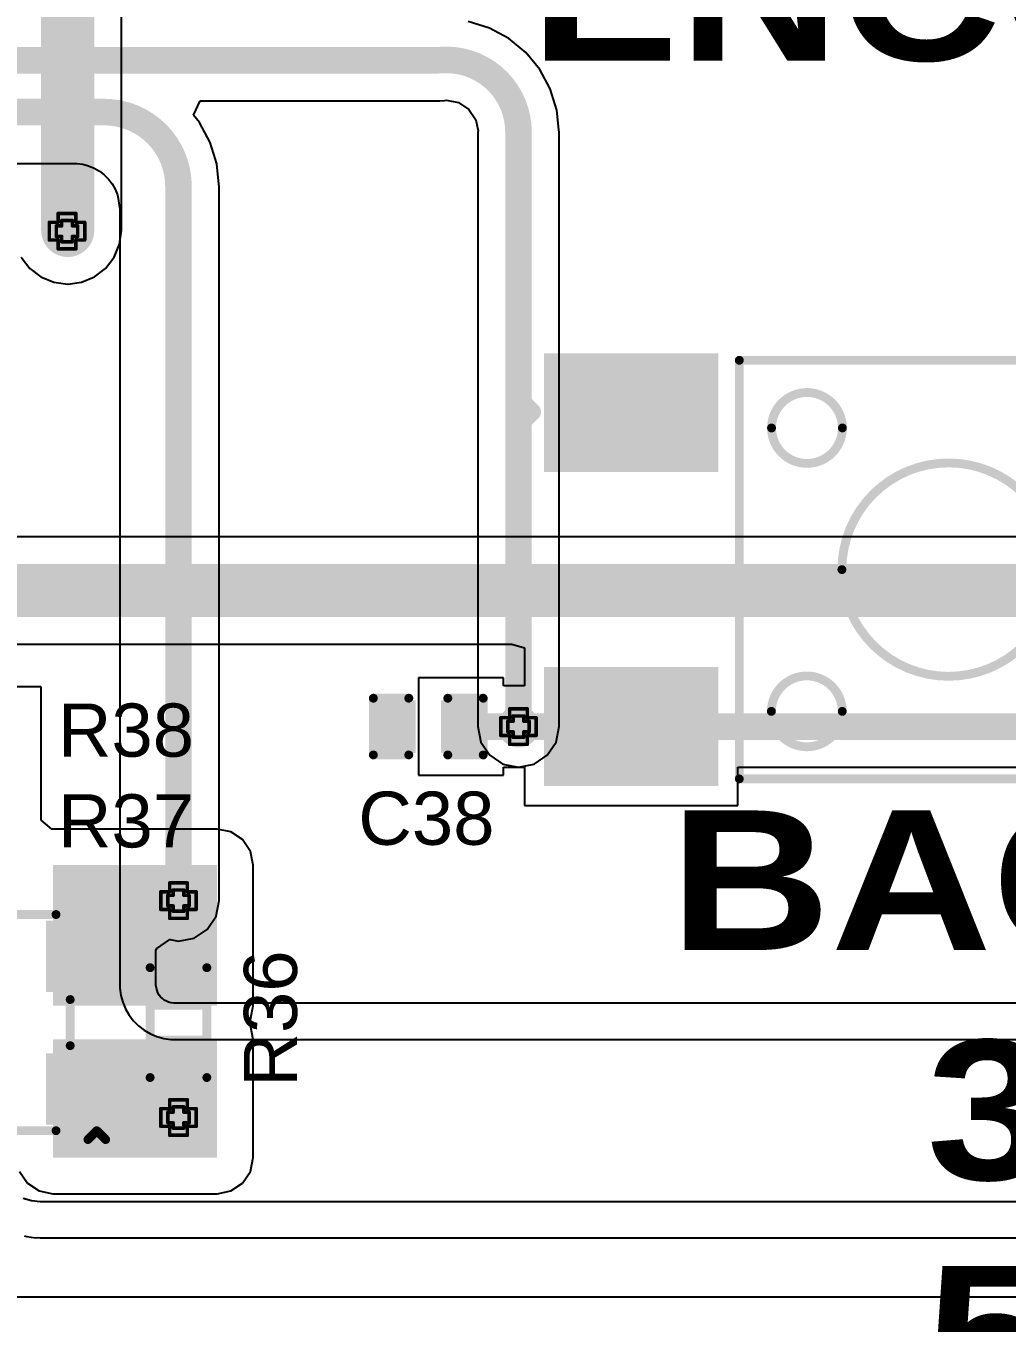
# Model space of a CAD drawing. Header units: inches. Extents: x -3 to 195, y 0 to 199.
# Drawn here: x 2.547 to 3.101, y 1.442 to 2.174 of the extents above; entities that cross this region are included whole.
import ezdxf

# ---------------------------------------------------------------- set-up
doc = ezdxf.new("R2010")
doc.units = ezdxf.units.IN
doc.header["$MEASUREMENT"] = 0
for name, color, linetype in [('Bottom Layer', 5, 'Continuous'), ('Drill Drawing', 1, 'Continuous'), ('Top Layer', 1, 'Continuous'), ('Top Overlay', 2, 'Continuous'), ('Top Paste', 8, 'Continuous'), ('Top Solder', 216, 'Continuous'), ('Via Holes', 16, 'Continuous')]:
    doc.layers.add(name, color=color, linetype=linetype)
doc.styles.add('Arial', font='', dxfattribs={"height": 0.2})
doc.styles.add('Arial Black_Bold', font='', dxfattribs={"height": 0.2})
doc.styles.get('Arial').set_extended_font_data('Arial')
doc.styles.get('Arial Black_Bold').set_extended_font_data('Arial Black', bold=True)

# ---------------------------------------------------------------- blocks, each defined once
blk = doc.blocks.new('TS_1002S_12026C_3')
at = {"layer": 'Top Layer'}
for points in [[(-0.2244053, 0.1181116), (-0.1338543, 0.1181116), (-0.1338543, 0.0590566), (-0.2244053, 0.0590566)], [(0.1338547, 0.1181016), (0.2244057, 0.1181016), (0.2244057, 0.0590466), (0.1338547, 0.0590466)], [(-0.2244053, -0.0590584), (-0.1338543, -0.0590584), (-0.1338543, -0.1181134), (-0.2244053, -0.1181134)], [(0.1338547, -0.0590584), (0.2244057, -0.0590584), (0.2244057, -0.1181134), (0.1338547, -0.1181134)]]:
    blk.add_hatch(color=1, dxfattribs=at).paths.add_polyline_path(points)
at = {"layer": 'Top Paste'}
for points in [[(-0.2244053, 0.1181116), (-0.1338543, 0.1181116), (-0.1338543, 0.0590566), (-0.2244053, 0.0590566)], [(0.1338547, 0.1181016), (0.2244057, 0.1181016), (0.2244057, 0.0590466), (0.1338547, 0.0590466)], [(-0.2244053, -0.0590584), (-0.1338543, -0.0590584), (-0.1338543, -0.1181134), (-0.2244053, -0.1181134)], [(0.1338547, -0.0590584), (0.2244057, -0.0590584), (0.2244057, -0.1181134), (0.1338547, -0.1181134)]]:
    blk.add_hatch(color=8, dxfattribs=at).paths.add_polyline_path(points)
at = {"layer": 'Top Solder'}
for points in [[(-0.2284053, 0.1221116), (-0.1298543, 0.1221116), (-0.1298543, 0.0550566), (-0.2284053, 0.0550566)], [(0.1298547, 0.1221016), (0.2284057, 0.1221016), (0.2284057, 0.0550466), (0.1298547, 0.0550466)], [(-0.2284053, -0.0550584), (-0.1298543, -0.0550584), (-0.1298543, -0.1221134), (-0.2284053, -0.1221134)], [(0.1298547, -0.0550584), (0.2284057, -0.0550584), (0.2284057, -0.1221134), (0.1298547, -0.1221134)]]:
    blk.add_hatch(color=216, dxfattribs=at).paths.add_polyline_path(points)
at = {"layer": 'Top Overlay'}
for points, const_width in [([(-0.1181098, 0.1181041), (0.1181102, 0.1181041)], 0.005), ([(-0.1181098, -0.1181159), (-0.1181098, 0.1181041)], 0.005), ([(0.1181102, -0.1181159), (0.1181102, 0.1181041)], 0.005), ([(-0.2399998, 0.0940001), (-0.2349998, 0.0890001)], 0.01), ([(-0.2399998, 0.0840001), (-0.2399998, 0.0940001)], 0.01), ([(-0.2399998, 0.0840001), (-0.2349998, 0.0890001)], 0.01), ([(-0.1181098, -0.1181159), (0.1181102, -0.1181159)], 0.005)]:
    blk.add_lwpolyline(points, dxfattribs=dict(at, const_width=const_width))
for points, const_width in [([(-0.1193598, 0.1181041, 1), (-0.1168598, 0.1181041, 1)], 0.0025), ([(-0.1193598, 0.1181041, 1), (-0.1168598, 0.1181041, 1)], 0.0025), ([(0.1168602, 0.1181041, 1), (0.1193602, 0.1181041, 1)], 0.0025), ([(0.1168602, 0.1181041, 1), (0.1193602, 0.1181041, 1)], 0.0025), ([(0.0999999, 0.079995, 1), (0.0599999, 0.079995, 1)], 0.005), ([(-0.2424998, 0.0940001, 1), (-0.2374998, 0.0940001, 1)], 0.005), ([(-0.2424998, 0.0940001, 1), (-0.2374998, 0.0940001, 1)], 0.005), ([(-0.05992, 0.079935, 1), (-0.09992, 0.079935, 1)], 0.005), ([(-0.2424998, 0.0840001, 1), (-0.2374998, 0.0840001, 1)], 0.005), ([(-0.2424998, 0.0840001, 1), (-0.2374998, 0.0840001, 1)], 0.005), ([(-0.2374998, 0.0890001, 1), (-0.2324998, 0.0890001, 1)], 0.005), ([(-0.2374998, 0.0890001, 1), (-0.2324998, 0.0890001, 1)], 0.005), ([(-0.10117, 0.079935, 1), (-0.09867, 0.079935, 1)], 0.0025), ([(-0.06117, 0.079935, 1), (-0.05867, 0.079935, 1)], 0.0025), ([(0.0587499, 0.079995, 1), (0.0612499, 0.079995, 1)], 0.0025), ([(0.0987499, 0.079995, 1), (0.1012499, 0.079995, 1)], 0.0025), ([(0.06021, -4.9e-06, 1), (-0.06021, -4.9e-06, 1)], 0.005), ([(-0.06146, -4.9e-06, 1), (-0.05896, -4.9e-06, 1)], 0.0025), ([(0.05896, -4.9e-06, 1), (0.06146, -4.9e-06, 1)], 0.0025), ([(-0.06, -0.080005, 1), (-0.1, -0.080005, 1)], 0.005), ([(0.1, -0.080005, 1), (0.06, -0.080005, 1)], 0.005), ([(-0.10125, -0.080005, 1), (-0.09875, -0.080005, 1)], 0.0025), ([(-0.06125, -0.080005, 1), (-0.05875, -0.080005, 1)], 0.0025), ([(0.05875, -0.080005, 1), (0.06125, -0.080005, 1)], 0.0025), ([(0.09875, -0.080005, 1), (0.10125, -0.080005, 1)], 0.0025), ([(-0.1193598, -0.1181159, 1), (-0.1168598, -0.1181159, 1)], 0.0025), ([(-0.1193598, -0.1181159, 1), (-0.1168598, -0.1181159, 1)], 0.0025), ([(0.1168602, -0.1181159, 1), (0.1193602, -0.1181159, 1)], 0.0025), ([(0.1168602, -0.1181159, 1), (0.1193602, -0.1181159, 1)], 0.0025)]:
    blk.add_lwpolyline(points, format="xyb", close=True, dxfattribs=dict(at, const_width=const_width))
blk = doc.blocks.new('R___0402_62')
at = {"layer": 'Top Layer'}
for points in [[(-0.0274993, -0.0125005), (-0.0274993, 0.0124995), (-0.0094993, 0.0124995), (-0.0094993, -0.0125005)], [(0.0095008, -0.0125005), (0.0095008, 0.0124995), (0.0275008, 0.0124995), (0.0275008, -0.0125005)]]:
    blk.add_hatch(color=1, dxfattribs=at).paths.add_polyline_path(points)
at = {"layer": 'Top Paste'}
for points in [[(-0.0274993, -0.0125005), (-0.0274993, 0.0124995), (-0.0094993, 0.0124995), (-0.0094993, -0.0125005)], [(0.0095008, -0.0125005), (0.0095008, 0.0124995), (0.0275008, 0.0124995), (0.0275008, -0.0125005)]]:
    blk.add_hatch(color=8, dxfattribs=at).paths.add_polyline_path(points)
at = {"layer": 'Top Solder'}
for points in [[(-0.0296647, -0.0146659), (-0.0296647, 0.0146649), (-0.0073339, 0.0146649), (-0.0073339, -0.0146659)], [(0.0073354, -0.0146659), (0.0073354, 0.0146649), (0.0296662, 0.0146649), (0.0296662, -0.0146659)]]:
    blk.add_hatch(color=216, dxfattribs=at).paths.add_polyline_path(points)
at = {"layer": 'Top Overlay'}
for points, const_width in [([(-0.0309993, 0.0159995), (0.0310008, 0.0159996)], 0.005), ([(-0.0309993, -0.0160005), (-0.0309993, 0.0159995)], 0.005), ([(0.0310007, -0.0160006), (0.0310008, 0.0159996)], 0.005), ([(0.0310007, -0.0160006), (-0.0309993, -0.0160005)], 0.005), ([(0.0320008, -0.0170005), (-0.0319992, -0.0170005)], 0.000127)]:
    blk.add_lwpolyline(points, dxfattribs=dict(at, const_width=const_width))
for points, const_width in [([(-0.0322493, 0.0159995, 1), (-0.0297493, 0.0159995, 1)], 0.0025), ([(-0.0322493, 0.0159995, 1), (-0.0297493, 0.0159995, 1)], 0.0025), ([(0.0297508, 0.0159996, 1), (0.0322508, 0.0159996, 1)], 0.0025), ([(0.0297508, 0.0159996, 1), (0.0322508, 0.0159996, 1)], 0.0025), ([(-0.0322493, -0.0160005, 1), (-0.0297493, -0.0160005, 1)], 0.0025), ([(-0.0322493, -0.0160005, 1), (-0.0297493, -0.0160005, 1)], 0.0025), ([(0.0297507, -0.0160006, 1), (0.0322507, -0.0160006, 1)], 0.0025), ([(0.0297507, -0.0160006, 1), (0.0322507, -0.0160006, 1)], 0.0025), ([(-0.0320309, -0.0170005, 1), (-0.0319675, -0.0170005, 1)], 6.35e-05), ([(0.0319691, -0.0170005, 1), (0.0320325, -0.0170005, 1)], 6.35e-05)]:
    blk.add_lwpolyline(points, format="xyb", close=True, dxfattribs=dict(at, const_width=const_width))
blk = doc.blocks.new('S___23_80')
at = {"layer": 'Top Layer'}
for points in [[(-0.01614265, 0.05747945), (0.01614085, 0.05747945), (0.01614085, 0.02125895), (-0.01614265, 0.02125895)], [(-0.05354275, -0.02126055), (-0.02125925, -0.02126055), (-0.02125925, -0.05748105), (-0.05354275, -0.05748105)], [(0.02125925, -0.02126055), (0.05354275, -0.02126055), (0.05354275, -0.05748105), (0.02125925, -0.05748105)]]:
    blk.add_hatch(color=1, dxfattribs=at).paths.add_polyline_path(points)
at = {"layer": 'Top Paste'}
for points in [[(-0.01614265, 0.05747945), (0.01614085, 0.05747945), (0.01614085, 0.02125895), (-0.01614265, 0.02125895)], [(-0.05354275, -0.02126055), (-0.02125925, -0.02126055), (-0.02125925, -0.05748105), (-0.05354275, -0.05748105)], [(0.02125925, -0.02126055), (0.05354275, -0.02126055), (0.05354275, -0.05748105), (0.02125925, -0.05748105)]]:
    blk.add_hatch(color=8, dxfattribs=at).paths.add_polyline_path(points)
at = {"layer": 'Top Solder'}
for points in [[(-0.02014265, 0.06147945), (0.02014085, 0.06147945), (0.02014085, 0.01725895), (-0.02014265, 0.01725895)], [(-0.05754275, -0.01726055), (-0.01725925, -0.01726055), (-0.01725925, -0.06148105), (-0.05754275, -0.06148105)], [(0.01725925, -0.01726055), (0.05754275, -0.01726055), (0.05754275, -0.06148105), (0.01725925, -0.06148105)]]:
    blk.add_hatch(color=216, dxfattribs=at).paths.add_polyline_path(points)
at = {"layer": 'Top Overlay', "const_width": 0.005}
for points in [[(-0.0610009, 0.0319992), (-0.0220009, 0.0319992)], [(-0.0610009, 0.0319992), (-0.0610009, -0.0230008)], [(0.0609991, 0.0319993), (0.0219991, 0.0319992)], [(0.0609991, 0.0319993), (0.0609991, -0.0230008)], [(-0.0130009, -0.0310008), (0.0129991, -0.0310008)], [(-0.0660009, -0.0410008), (-0.0660009, -0.0510008)], [(-0.0660009, -0.0410008), (-0.0610009, -0.0460008)], [(-0.0610009, -0.0460008), (-0.0660009, -0.0510008)]]:
    blk.add_lwpolyline(points, dxfattribs=at)
at = {"layer": 'Top Overlay', "const_width": 0.0025}
for points in [[(-0.0622509, 0.0319992, 1), (-0.0597509, 0.0319992, 1)], [(-0.0622509, 0.0319992, 1), (-0.0597509, 0.0319992, 1)], [(-0.0232509, 0.0319992, 1), (-0.0207509, 0.0319992, 1)], [(0.0207491, 0.0319992, 1), (0.0232491, 0.0319992, 1)], [(0.0597491, 0.0319993, 1), (0.0622491, 0.0319993, 1)], [(0.0597491, 0.0319993, 1), (0.0622491, 0.0319993, 1)], [(-0.0622509, -0.0230008, 1), (-0.0597509, -0.0230008, 1)], [(0.0597491, -0.0230008, 1), (0.0622491, -0.0230008, 1)], [(-0.0142509, -0.0310008, 1), (-0.0117509, -0.0310008, 1)], [(0.0117491, -0.0310008, 1), (0.0142491, -0.0310008, 1)], [(-0.0672509, -0.0410008, 1), (-0.0647509, -0.0410008, 1)], [(-0.0672509, -0.0410008, 1), (-0.0647509, -0.0410008, 1)], [(-0.0622509, -0.0460008, 1), (-0.0597509, -0.0460008, 1)], [(-0.0622509, -0.0460008, 1), (-0.0597509, -0.0460008, 1)], [(-0.0672509, -0.0510008, 1), (-0.0647509, -0.0510008, 1)], [(-0.0672509, -0.0510008, 1), (-0.0647509, -0.0510008, 1)]]:
    blk.add_lwpolyline(points, format="xyb", close=True, dxfattribs=at)
blk = doc.blocks.new('C___0402_136')
at = {"layer": 'Top Layer'}
for points in [[(-0.0275007, -0.0124991), (-0.0275007, 0.0125009), (-0.0095007, 0.0125009), (-0.0095007, -0.0124991)], [(0.0094993, -0.0124991), (0.0094993, 0.0125009), (0.0274993, 0.0125009), (0.0274993, -0.0124991)]]:
    blk.add_hatch(color=1, dxfattribs=at).paths.add_polyline_path(points)
at = {"layer": 'Top Paste'}
for points in [[(-0.0275007, -0.0124991), (-0.0275007, 0.0125009), (-0.0095007, 0.0125009), (-0.0095007, -0.0124991)], [(0.0094993, -0.0124991), (0.0094993, 0.0125009), (0.0274993, 0.0125009), (0.0274993, -0.0124991)]]:
    blk.add_hatch(color=8, dxfattribs=at).paths.add_polyline_path(points)
at = {"layer": 'Top Solder'}
for points in [[(-0.0298629, -0.0148613), (-0.0298629, 0.0148631), (-0.0071385, 0.0148631), (-0.0071385, -0.0148613)], [(0.0071371, -0.0148613), (0.0071371, 0.0148631), (0.0298615, 0.0148631), (0.0298615, -0.0148613)]]:
    blk.add_hatch(color=216, dxfattribs=at).paths.add_polyline_path(points)
at = {"layer": 'Top Overlay', "const_width": 0.005}
for points in [[(-0.0310008, 0.0160009), (-0.0110007, 0.0160009)], [(-0.0310008, 0.0160009), (-0.0310007, -0.0159991)], [(0.0109993, 0.0160009), (0.0309993, 0.0160009)], [(0.0309993, -0.0159991), (0.0309993, 0.0160009)], [(-0.0310007, -0.0159991), (-0.0110007, -0.0159991)], [(0.0109993, -0.0160011), (0.0309993, -0.0159991)]]:
    blk.add_lwpolyline(points, dxfattribs=at)
at = {"layer": 'Top Overlay', "const_width": 0.0025}
for points in [[(-0.0322508, 0.0160009, 1), (-0.0297508, 0.0160009, 1)], [(-0.0322508, 0.0160009, 1), (-0.0297508, 0.0160009, 1)], [(-0.0122507, 0.0160009, 1), (-0.0097507, 0.0160009, 1)], [(0.0097493, 0.0160009, 1), (0.0122493, 0.0160009, 1)], [(0.0297493, 0.0160009, 1), (0.0322493, 0.0160009, 1)], [(0.0297493, 0.0160009, 1), (0.0322493, 0.0160009, 1)], [(-0.0322507, -0.0159991, 1), (-0.0297507, -0.0159991, 1)], [(-0.0322507, -0.0159991, 1), (-0.0297507, -0.0159991, 1)], [(-0.0122507, -0.0159991, 1), (-0.0097507, -0.0159991, 1)], [(0.0097493, -0.0160011, 1), (0.0122493, -0.0160011, 1)], [(0.0297493, -0.0159991, 1), (0.0322493, -0.0159991, 1)], [(0.0297493, -0.0159991, 1), (0.0322493, -0.0159991, 1)]]:
    blk.add_lwpolyline(points, format="xyb", close=True, dxfattribs=at)

msp = doc.modelspace()

# ---------------------------------------------------------------- hatches: boundary and pattern name
at = {"layer": 'Bottom Layer'}
h = msp.add_hatch(color=5, dxfattribs=at)
edge = h.paths.add_edge_path()
edge.add_arc((2.5702019, 2.0578015), 0.011811, 0, 360)
h = msp.add_hatch(color=5, dxfattribs=at)
edge = h.paths.add_edge_path()
edge.add_arc((2.825, 1.7782114), 0.011811, 0, 360)
h = msp.add_hatch(color=5, dxfattribs=at)
edge = h.paths.add_edge_path()
edge.add_arc((2.6331102, 1.68), 0.011811, 0, 360)
h = msp.add_hatch(color=5, dxfattribs=at)
edge = h.paths.add_edge_path()
edge.add_arc((2.6331102, 1.5576029), 0.011811, 0, 360)
at = {"layer": 'Top Layer'}
h = msp.add_hatch(color=1, dxfattribs=at)
edge = h.paths.add_edge_path()
edge.add_arc((2.5702019, 2.0578015), 0.011811, 0, 360)
h = msp.add_hatch(color=1, dxfattribs=at)
edge = h.paths.add_edge_path()
edge.add_arc((2.825, 1.7782114), 0.011811, 0, 360)
for points in [[(2.5622603, 1.6206441), (2.6548947, 1.6206441), (2.6548947, 1.6999999), (2.5622603, 1.6999999)], [(2.5622603, 1.535), (2.6548947, 1.535), (2.6548947, 1.601644), (2.5622603, 1.601644)]]:
    msp.add_hatch(color=1, dxfattribs=at).paths.add_polyline_path(points)
h = msp.add_hatch(color=1, dxfattribs=at)
edge = h.paths.add_edge_path()
edge.add_arc((2.6331102, 1.68), 0.011811, 0, 360)
h = msp.add_hatch(color=1, dxfattribs=at)
edge = h.paths.add_edge_path()
edge.add_arc((2.6331102, 1.5576029), 0.011811, 0, 360)
at = {"layer": 'Via Holes'}
h = msp.add_hatch(color=7, dxfattribs=at)
edge = h.paths.add_edge_path()
edge.add_arc((2.5702019, 2.0578015), 0.0059055, 0, 360)
h = msp.add_hatch(color=7, dxfattribs=at)
edge = h.paths.add_edge_path()
edge.add_arc((2.825, 1.7782114), 0.0059055, 0, 360)
h = msp.add_hatch(color=7, dxfattribs=at)
edge = h.paths.add_edge_path()
edge.add_arc((2.6331102, 1.68), 0.0059055, 0, 360)
h = msp.add_hatch(color=7, dxfattribs=at)
edge = h.paths.add_edge_path()
edge.add_arc((2.6331102, 1.5576029), 0.0059055, 0, 360)

# ---------------------------------------------------------------- linework, layer by layer
at = {"layer": 'Bottom Layer'}
for p, q in [((2.8085679, 2.1724315), (2.796644, 2.1760486)), ((2.819557, 2.1665577), (2.8085679, 2.1724315)), ((2.8291891, 2.1586529), (2.819557, 2.1665577)), ((2.8370939, 2.1490208), (2.8291891, 2.1586529)), ((2.8429677, 2.1380317), (2.8370939, 2.1490208)), ((2.8465848, 2.1261078), (2.8429677, 2.1380317)), ((2.6415165, 2.1232964), (2.6453002, 2.1312965)), ((2.6453002, 2.1312965), (2.7792241, 2.1312965)), ((2.7792241, 2.1312965), (2.7799014, 2.1314312)), ((2.7799014, 2.1314312), (2.7805858, 2.1313369)), ((2.7805858, 2.1313369), (2.7831858, 2.1314915)), ((2.7831858, 2.1314915), (2.7843383, 2.1317929)), ((2.7843383, 2.1317929), (2.7911718, 2.1304336)), ((2.7911718, 2.1304336), (2.7970453, 2.1265091)), ((2.645011, 2.1190384), (2.6415165, 2.1232964)), ((2.7970453, 2.1265091), (2.8009698, 2.1206356)), ((2.847674, 2.1150489), (2.8465848, 2.1261078)), ((2.6509938, 2.1078453), (2.645011, 2.1190384)), ((2.8009698, 2.1206356), (2.8022035, 2.1144331)), ((2.8022035, 2.1144331), (2.8020592, 2.1137075)), ((2.8020592, 2.1137075), (2.8020592, 1.7782114)), ((2.8479408, 2.1137075), (2.847674, 2.1150489)), ((2.8479408, 1.7782114), (2.8479408, 2.1137075)), ((2.654678, 2.0957001), (2.6509938, 2.1078453)), ((0.4234688, 2.0959999), (2.5739999, 2.0959995)), ((2.5739999, 2.0959995), (2.5757041, 2.0959996)), ((2.5757041, 2.0959996), (2.5790832, 2.0955548)), ((2.5790832, 2.0955548), (2.5823753, 2.0946728)), ((2.5823753, 2.0946728), (2.5855241, 2.0933685)), ((2.6557955, 2.084354), (2.654678, 2.0957001)), ((2.5855241, 2.0933685), (2.5884758, 2.0916644)), ((2.5884758, 2.0916644), (2.5911797, 2.0895896)), ((2.5911797, 2.0895896), (2.5935897, 2.0871796)), ((2.5935897, 2.0871796), (2.5956645, 2.0844756)), ((2.5956645, 2.0844756), (2.5973685, 2.0815239)), ((2.5973685, 2.0815239), (2.5986727, 2.078375)), ((2.656051, 2.0830695), (2.6557955, 2.084354)), ((2.656051, 1.68), (2.656051, 2.0830695)), ((2.5986727, 2.078375), (2.5989513, 2.0773349)), ((2.5989513, 2.0773349), (2.5999991, 2.0700013)), ((2.5999991, 2.0700013), (2.5999992, 2.0699996)), ((2.5999992, 2.0699996), (2.5999991, 2.0699996)), ((2.5999991, 2.0699996), (2.5999994, 2.0699994)), ((2.5999994, 2.0699994), (2.5999999, 1.6577871)), ((2.8020592, 1.7782114), (2.8038055, 1.7694323)), ((2.8461945, 1.7694323), (2.8479408, 1.7782114)), ((2.8038055, 1.7694323), (2.8087784, 1.7619898)), ((2.8412216, 1.7619898), (2.8461945, 1.7694323)), ((2.8087784, 1.7619898), (2.8162209, 1.7570169)), ((2.8162209, 1.7570169), (2.825, 1.7552706)), ((2.825, 1.7552706), (2.8337791, 1.7570169)), ((2.8337791, 1.7570169), (2.8412216, 1.7619898)), ((2.6543047, 1.6712209), (2.656051, 1.68)), ((2.6493318, 1.6637784), (2.6543047, 1.6712209)), ((2.6418893, 1.6588055), (2.6493318, 1.6637784)), ((2.5999999, 1.6577871), (2.5999999, 1.6325436)), ((2.6208762, 1.6528837), (2.6282645, 1.6579944)), ((2.6282645, 1.6579944), (2.6283917, 1.6579978)), ((2.6283917, 1.6579978), (2.6331102, 1.6570592)), ((2.6331102, 1.6570592), (2.6418893, 1.6588055)), ((2.6203917, 1.6520532), (2.6208762, 1.6528837)), ((2.6203917, 1.6328769), (2.6203917, 1.6520532)), ((2.5999999, 1.6325436), (2.600066, 1.6305226)), ((2.6204141, 1.6321906), (2.6203917, 1.6328769)), ((2.600066, 1.6305226), (2.6005936, 1.6265153)), ((2.6005936, 1.6265153), (2.6016397, 1.6226112)), ((2.6206364, 1.6305026), (2.6204141, 1.6321906)), ((2.6209909, 1.6291797), (2.6206364, 1.6305026)), ((2.6215144, 1.6279157), (2.6209909, 1.6291797)), ((2.6221989, 1.6267301), (2.6215144, 1.6279157)), ((2.6230322, 1.6256441), (2.6221989, 1.6267301)), ((2.624, 1.6246763), (2.6230322, 1.6256441)), ((2.6016397, 1.6226112), (2.6031864, 1.618877)), ((2.6031864, 1.618877), (2.6052074, 1.6153767)), ((2.6250861, 1.6238429), (2.624, 1.6246763)), ((2.626271, 1.6231588), (2.6250861, 1.6238429)), ((2.6275357, 1.6226349), (2.626271, 1.6231588)), ((2.6288585, 1.6222805), (2.6275357, 1.6226349)), ((2.6305465, 1.6220582), (2.6288585, 1.6222805)), ((2.6312328, 1.6220358), (2.6305465, 1.6220582)), ((3.2740369, 1.6220356), (2.6312328, 1.6220358)), ((2.6052074, 1.6153767), (2.6076679, 1.61217)), ((2.6076679, 1.61217), (2.6105259, 1.609312)), ((2.6105259, 1.609312), (2.6137326, 1.6068515)), ((2.6137326, 1.6068515), (2.6172329, 1.6048305)), ((2.6172329, 1.6048305), (2.6209671, 1.6032838)), ((2.6209671, 1.6032838), (2.6248712, 1.6022377)), ((2.6248712, 1.6022377), (2.6288785, 1.6017101)), ((2.6288785, 1.6017101), (2.6308995, 1.601644)), ((2.6308995, 1.601644), (3.2740384, 1.6016438)), ((2.5501845, 1.5106343), (2.5454897, 1.5118922)), ((2.5550033, 1.5099999), (2.5501845, 1.5106343)), ((2.5574335, 1.51), (2.5550033, 1.5099999)), ((3.2739137, 1.51), (2.5574335, 1.51)), ((2.5462491, 1.4908493), (2.5475228, 1.490417)), ((2.5475228, 1.490417), (2.5523417, 1.4897826)), ((2.5523417, 1.4897826), (2.5536842, 1.4898706)), ((2.5536842, 1.4898706), (2.5550041, 1.4896081)), ((2.5550041, 1.4896081), (2.5574343, 1.4896082)), ((2.5574343, 1.4896082), (3.2739116, 1.4896082)), ((3.2636825, 1.4562596), (2.0465223, 1.4562595))]:
    msp.add_line(p, q, dxfattribs=at)
at = {"layer": 'Bottom Layer', "const_width": 0.015}
for points in [[(0.7494158, 2.1542372), (2.7792241, 2.1542373)], [(2.7792241, 2.1542373), (2.7818241, 2.1543919)], [(0.6475763, 2.125), (2.5911797, 2.125)], [(2.825, 1.7782114), (2.825, 2.1137075)], [(2.6331102, 1.68), (2.6331102, 2.0830695)]]:
    msp.add_lwpolyline(points, dxfattribs=at)
at = {"layer": 'Bottom Layer', "const_width": 0.0075}
for points in [[(2.7754741, 2.1542373, 1), (2.7829741, 2.1542373, 1)], [(2.7754741, 2.1542373, 1), (2.7829741, 2.1542373, 1)], [(2.7780741, 2.1543919, 1), (2.7855741, 2.1543919, 1)], [(2.7780741, 2.1543919, 1), (2.7855741, 2.1543919, 1)], [(2.5874297, 2.125, 1), (2.5949297, 2.125, 1)], [(2.5874297, 2.125, 1), (2.5949297, 2.125, 1)], [(2.82125, 2.1137075, 1), (2.82875, 2.1137075, 1)], [(2.82125, 2.1137074, 1), (2.82875, 2.1137074, 1)], [(2.6293602, 2.0830695, 1), (2.6368602, 2.0830695, 1)], [(2.6293602, 2.0830695, 1), (2.6368602, 2.0830695, 1)], [(2.82125, 1.7782114, 1), (2.82875, 1.7782114, 1)], [(2.6293602, 1.68, 1), (2.6368602, 1.68, 1)]]:
    msp.add_lwpolyline(points, format="xyb", close=True, dxfattribs=at)
at = {"layer": 'Bottom Layer', "const_width": 0.015}
for points in [[(2.7818241, 2.1543919, -0.431720351563237), (2.825, 2.1137074)], [(2.5911797, 2.125, -0.4142135623730951), (2.6331102, 2.0830695)]]:
    msp.add_lwpolyline(points, format="xyb", dxfattribs=at)
at = {"layer": 'Drill Drawing', "const_width": 0.002}
for points in [[(2.5652019, 2.0628015), (2.5652019, 2.0678015)], [(2.5652019, 2.0678015), (2.5752019, 2.0678015)], [(2.5672019, 2.0608015), (2.5672019, 2.0638015)], [(2.5672019, 2.0638015), (2.5732019, 2.0638015)], [(2.5732019, 2.0608015), (2.5732019, 2.0638015)], [(2.5752019, 2.0628015), (2.5752019, 2.0678015)], [(2.5602019, 2.0528015), (2.5602019, 2.0628015)], [(2.5602019, 2.0628015), (2.5652019, 2.0628015)], [(2.5642019, 2.0548015), (2.5642019, 2.0608015)], [(2.5642019, 2.0608015), (2.5672019, 2.0608015)], [(2.5732019, 2.0608015), (2.5762019, 2.0608015)], [(2.5752019, 2.0628015), (2.5802019, 2.0628015)], [(2.5762019, 2.0548015), (2.5762019, 2.0608015)], [(2.5802019, 2.0528015), (2.5802019, 2.0628015)], [(2.5602019, 2.0528015), (2.5652019, 2.0528015)], [(2.5642019, 2.0548015), (2.5672019, 2.0548015)], [(2.5652019, 2.0478015), (2.5652019, 2.0528015)], [(2.5672019, 2.0518015), (2.5672019, 2.0548015)], [(2.5672019, 2.0518015), (2.5732019, 2.0518015)], [(2.5732019, 2.0548015), (2.5762019, 2.0548015)], [(2.5732019, 2.0518015), (2.5732019, 2.0548015)], [(2.5752019, 2.0528015), (2.5802019, 2.0528015)], [(2.5752019, 2.0478015), (2.5752019, 2.0528015)], [(2.5652019, 2.0478015), (2.5752019, 2.0478015)], [(2.82, 1.7832114), (2.82, 1.7882114)], [(2.82, 1.7882114), (2.83, 1.7882114)], [(2.83, 1.7832114), (2.83, 1.7882114)], [(2.815, 1.7732114), (2.815, 1.7832114)], [(2.815, 1.7832114), (2.82, 1.7832114)], [(2.819, 1.7752114), (2.819, 1.7812114)], [(2.819, 1.7812114), (2.822, 1.7812114)], [(2.822, 1.7812114), (2.822, 1.7842114)], [(2.822, 1.7842114), (2.828, 1.7842114)], [(2.828, 1.7812114), (2.828, 1.7842114)], [(2.828, 1.7812114), (2.831, 1.7812114)], [(2.83, 1.7832114), (2.835, 1.7832114)], [(2.831, 1.7752114), (2.831, 1.7812114)], [(2.835, 1.7732114), (2.835, 1.7832114)], [(2.815, 1.7732114), (2.82, 1.7732114)], [(2.819, 1.7752114), (2.822, 1.7752114)], [(2.82, 1.7682114), (2.82, 1.7732114)], [(2.822, 1.7722114), (2.822, 1.7752114)], [(2.822, 1.7722114), (2.828, 1.7722114)], [(2.828, 1.7752114), (2.831, 1.7752114)], [(2.828, 1.7722114), (2.828, 1.7752114)], [(2.83, 1.7732114), (2.835, 1.7732114)], [(2.83, 1.7682114), (2.83, 1.7732114)], [(2.82, 1.7682114), (2.83, 1.7682114)], [(2.6281102, 1.685), (2.6281102, 1.69)], [(2.6281102, 1.69), (2.6381102, 1.69)], [(2.6381102, 1.685), (2.6381102, 1.69)], [(2.6231102, 1.675), (2.6231102, 1.685)], [(2.6231102, 1.685), (2.6281102, 1.685)], [(2.6271102, 1.677), (2.6271102, 1.683)], [(2.6271102, 1.683), (2.6301102, 1.683)], [(2.6301102, 1.683), (2.6301102, 1.686)], [(2.6301102, 1.686), (2.6361102, 1.686)], [(2.6361102, 1.683), (2.6361102, 1.686)], [(2.6361102, 1.683), (2.6391102, 1.683)], [(2.6381102, 1.685), (2.6431102, 1.685)], [(2.6391102, 1.677), (2.6391102, 1.683)], [(2.6431102, 1.675), (2.6431102, 1.685)], [(2.6271102, 1.677), (2.6301102, 1.677)], [(2.6301102, 1.674), (2.6301102, 1.677)], [(2.6361102, 1.677), (2.6391102, 1.677)], [(2.6361102, 1.674), (2.6361102, 1.677)], [(2.6231102, 1.675), (2.6281102, 1.675)], [(2.6281102, 1.67), (2.6281102, 1.675)], [(2.6281102, 1.67), (2.6381102, 1.67)], [(2.6301102, 1.674), (2.6361102, 1.674)], [(2.6381102, 1.675), (2.6431102, 1.675)], [(2.6381102, 1.67), (2.6381102, 1.675)], [(2.6281102, 1.5626029), (2.6281102, 1.5676029)], [(2.6281102, 1.5676029), (2.6381102, 1.5676029)], [(2.6381102, 1.5626029), (2.6381102, 1.5676029)], [(2.6231102, 1.5526029), (2.6231102, 1.5626029)], [(2.6231102, 1.5626029), (2.6281102, 1.5626029)], [(2.6271102, 1.5546029), (2.6271102, 1.5606029)], [(2.6271102, 1.5606029), (2.6301102, 1.5606029)], [(2.6301102, 1.5606029), (2.6301102, 1.5636029)], [(2.6301102, 1.5636029), (2.6361102, 1.5636029)], [(2.6361102, 1.5606029), (2.6361102, 1.5636029)], [(2.6361102, 1.5606029), (2.6391102, 1.5606029)], [(2.6381102, 1.5626029), (2.6431102, 1.5626029)], [(2.6391102, 1.5546029), (2.6391102, 1.5606029)], [(2.6431102, 1.5526029), (2.6431102, 1.5626029)], [(2.6231102, 1.5526029), (2.6281102, 1.5526029)], [(2.6271102, 1.5546029), (2.6301102, 1.5546029)], [(2.6281102, 1.5476029), (2.6281102, 1.5526029)], [(2.6301102, 1.5516029), (2.6301102, 1.5546029)], [(2.6301102, 1.5516029), (2.6361102, 1.5516029)], [(2.6361102, 1.5546029), (2.6391102, 1.5546029)], [(2.6361102, 1.5516029), (2.6361102, 1.5546029)], [(2.6381102, 1.5526029), (2.6431102, 1.5526029)], [(2.6381102, 1.5476029), (2.6381102, 1.5526029)], [(2.6281102, 1.5476029), (2.6381102, 1.5476029)]]:
    msp.add_lwpolyline(points, dxfattribs=at)
at = {"layer": 'Drill Drawing', "const_width": 0.001}
for points in [[(2.5647019, 2.0678015, 1), (2.5657019, 2.0678015, 1)], [(2.5647019, 2.0678015, 1), (2.5657019, 2.0678015, 1)], [(2.5667019, 2.0638015, 1), (2.5677019, 2.0638015, 1)], [(2.5667019, 2.0638015, 1), (2.5677019, 2.0638015, 1)], [(2.5727019, 2.0638015, 1), (2.5737019, 2.0638015, 1)], [(2.5727019, 2.0638015, 1), (2.5737019, 2.0638015, 1)], [(2.5747019, 2.0678015, 1), (2.5757019, 2.0678015, 1)], [(2.5747019, 2.0678015, 1), (2.5757019, 2.0678015, 1)], [(2.5597019, 2.0628015, 1), (2.5607019, 2.0628015, 1)], [(2.5597019, 2.0628015, 1), (2.5607019, 2.0628015, 1)], [(2.5637019, 2.0608015, 1), (2.5647019, 2.0608015, 1)], [(2.5637019, 2.0608015, 1), (2.5647019, 2.0608015, 1)], [(2.5647019, 2.0628015, 1), (2.5657019, 2.0628015, 1)], [(2.5647019, 2.0628015, 1), (2.5657019, 2.0628015, 1)], [(2.5667019, 2.0608015, 1), (2.5677019, 2.0608015, 1)], [(2.5667019, 2.0608015, 1), (2.5677019, 2.0608015, 1)], [(2.5727019, 2.0608015, 1), (2.5737019, 2.0608015, 1)], [(2.5727019, 2.0608015, 1), (2.5737019, 2.0608015, 1)], [(2.5747019, 2.0628015, 1), (2.5757019, 2.0628015, 1)], [(2.5747019, 2.0628015, 1), (2.5757019, 2.0628015, 1)], [(2.5757019, 2.0608015, 1), (2.5767019, 2.0608015, 1)], [(2.5757019, 2.0608015, 1), (2.5767019, 2.0608015, 1)], [(2.5797019, 2.0628015, 1), (2.5807019, 2.0628015, 1)], [(2.5797019, 2.0628015, 1), (2.5807019, 2.0628015, 1)], [(2.5597019, 2.0528015, 1), (2.5607019, 2.0528015, 1)], [(2.5597019, 2.0528015, 1), (2.5607019, 2.0528015, 1)], [(2.5637019, 2.0548015, 1), (2.5647019, 2.0548015, 1)], [(2.5637019, 2.0548015, 1), (2.5647019, 2.0548015, 1)], [(2.5647019, 2.0528015, 1), (2.5657019, 2.0528015, 1)], [(2.5647019, 2.0528015, 1), (2.5657019, 2.0528015, 1)], [(2.5667019, 2.0548015, 1), (2.5677019, 2.0548015, 1)], [(2.5667019, 2.0548015, 1), (2.5677019, 2.0548015, 1)], [(2.5667019, 2.0518015, 1), (2.5677019, 2.0518015, 1)], [(2.5667019, 2.0518015, 1), (2.5677019, 2.0518015, 1)], [(2.5727019, 2.0548015, 1), (2.5737019, 2.0548015, 1)], [(2.5727019, 2.0548015, 1), (2.5737019, 2.0548015, 1)], [(2.5727019, 2.0518015, 1), (2.5737019, 2.0518015, 1)], [(2.5727019, 2.0518015, 1), (2.5737019, 2.0518015, 1)], [(2.5747019, 2.0528015, 1), (2.5757019, 2.0528015, 1)], [(2.5747019, 2.0528015, 1), (2.5757019, 2.0528015, 1)], [(2.5757019, 2.0548015, 1), (2.5767019, 2.0548015, 1)], [(2.5757019, 2.0548015, 1), (2.5767019, 2.0548015, 1)], [(2.5797019, 2.0528015, 1), (2.5807019, 2.0528015, 1)], [(2.5797019, 2.0528015, 1), (2.5807019, 2.0528015, 1)], [(2.5647019, 2.0478015, 1), (2.5657019, 2.0478015, 1)], [(2.5647019, 2.0478015, 1), (2.5657019, 2.0478015, 1)], [(2.5747019, 2.0478015, 1), (2.5757019, 2.0478015, 1)], [(2.5747019, 2.0478015, 1), (2.5757019, 2.0478015, 1)], [(2.8195, 1.7882114, 1), (2.8205, 1.7882114, 1)], [(2.8195, 1.7882114, 1), (2.8205, 1.7882114, 1)], [(2.8295, 1.7882114, 1), (2.8305, 1.7882114, 1)], [(2.8295, 1.7882114, 1), (2.8305, 1.7882114, 1)], [(2.8145, 1.7832114, 1), (2.8155, 1.7832114, 1)], [(2.8145, 1.7832114, 1), (2.8155, 1.7832114, 1)], [(2.8185, 1.7812114, 1), (2.8195, 1.7812114, 1)], [(2.8185, 1.7812114, 1), (2.8195, 1.7812114, 1)], [(2.8195, 1.7832114, 1), (2.8205, 1.7832114, 1)], [(2.8195, 1.7832114, 1), (2.8205, 1.7832114, 1)], [(2.8215, 1.7842114, 1), (2.8225, 1.7842114, 1)], [(2.8215, 1.7842114, 1), (2.8225, 1.7842114, 1)], [(2.8215, 1.7812114, 1), (2.8225, 1.7812114, 1)], [(2.8215, 1.7812114, 1), (2.8225, 1.7812114, 1)], [(2.8275, 1.7842114, 1), (2.8285, 1.7842114, 1)], [(2.8275, 1.7842114, 1), (2.8285, 1.7842114, 1)], [(2.8275, 1.7812114, 1), (2.8285, 1.7812114, 1)], [(2.8275, 1.7812114, 1), (2.8285, 1.7812114, 1)], [(2.8295, 1.7832114, 1), (2.8305, 1.7832114, 1)], [(2.8295, 1.7832114, 1), (2.8305, 1.7832114, 1)], [(2.8305, 1.7812114, 1), (2.8315, 1.7812114, 1)], [(2.8305, 1.7812114, 1), (2.8315, 1.7812114, 1)], [(2.8345, 1.7832114, 1), (2.8355, 1.7832114, 1)], [(2.8345, 1.7832114, 1), (2.8355, 1.7832114, 1)], [(2.8145, 1.7732114, 1), (2.8155, 1.7732114, 1)], [(2.8145, 1.7732114, 1), (2.8155, 1.7732114, 1)], [(2.8185, 1.7752114, 1), (2.8195, 1.7752114, 1)], [(2.8185, 1.7752114, 1), (2.8195, 1.7752114, 1)], [(2.8195, 1.7732114, 1), (2.8205, 1.7732114, 1)], [(2.8195, 1.7732114, 1), (2.8205, 1.7732114, 1)], [(2.8215, 1.7752114, 1), (2.8225, 1.7752114, 1)], [(2.8215, 1.7752114, 1), (2.8225, 1.7752114, 1)], [(2.8215, 1.7722114, 1), (2.8225, 1.7722114, 1)], [(2.8215, 1.7722114, 1), (2.8225, 1.7722114, 1)], [(2.8275, 1.7752114, 1), (2.8285, 1.7752114, 1)], [(2.8275, 1.7752114, 1), (2.8285, 1.7752114, 1)], [(2.8275, 1.7722114, 1), (2.8285, 1.7722114, 1)], [(2.8275, 1.7722114, 1), (2.8285, 1.7722114, 1)], [(2.8295, 1.7732114, 1), (2.8305, 1.7732114, 1)], [(2.8295, 1.7732114, 1), (2.8305, 1.7732114, 1)], [(2.8305, 1.7752114, 1), (2.8315, 1.7752114, 1)], [(2.8305, 1.7752114, 1), (2.8315, 1.7752114, 1)], [(2.8345, 1.7732114, 1), (2.8355, 1.7732114, 1)], [(2.8345, 1.7732114, 1), (2.8355, 1.7732114, 1)], [(2.8195, 1.7682114, 1), (2.8205, 1.7682114, 1)], [(2.8195, 1.7682114, 1), (2.8205, 1.7682114, 1)], [(2.8295, 1.7682114, 1), (2.8305, 1.7682114, 1)], [(2.8295, 1.7682114, 1), (2.8305, 1.7682114, 1)], [(2.6276102, 1.69, 1), (2.6286102, 1.69, 1)], [(2.6276102, 1.69, 1), (2.6286102, 1.69, 1)], [(2.6376102, 1.69, 1), (2.6386102, 1.69, 1)], [(2.6376102, 1.69, 1), (2.6386102, 1.69, 1)], [(2.6226102, 1.685, 1), (2.6236102, 1.685, 1)], [(2.6226102, 1.685, 1), (2.6236102, 1.685, 1)], [(2.6266102, 1.683, 1), (2.6276102, 1.683, 1)], [(2.6266102, 1.683, 1), (2.6276102, 1.683, 1)], [(2.6276102, 1.685, 1), (2.6286102, 1.685, 1)], [(2.6276102, 1.685, 1), (2.6286102, 1.685, 1)], [(2.6296102, 1.686, 1), (2.6306102, 1.686, 1)], [(2.6296102, 1.686, 1), (2.6306102, 1.686, 1)], [(2.6296102, 1.683, 1), (2.6306102, 1.683, 1)], [(2.6296102, 1.683, 1), (2.6306102, 1.683, 1)], [(2.6356102, 1.686, 1), (2.6366102, 1.686, 1)], [(2.6356102, 1.686, 1), (2.6366102, 1.686, 1)], [(2.6356102, 1.683, 1), (2.6366102, 1.683, 1)], [(2.6356102, 1.683, 1), (2.6366102, 1.683, 1)], [(2.6376102, 1.685, 1), (2.6386102, 1.685, 1)], [(2.6376102, 1.685, 1), (2.6386102, 1.685, 1)], [(2.6386102, 1.683, 1), (2.6396102, 1.683, 1)], [(2.6386102, 1.683, 1), (2.6396102, 1.683, 1)], [(2.6426102, 1.685, 1), (2.6436102, 1.685, 1)], [(2.6426102, 1.685, 1), (2.6436102, 1.685, 1)], [(2.6266102, 1.677, 1), (2.6276102, 1.677, 1)], [(2.6266102, 1.677, 1), (2.6276102, 1.677, 1)], [(2.6296102, 1.677, 1), (2.6306102, 1.677, 1)], [(2.6296102, 1.677, 1), (2.6306102, 1.677, 1)], [(2.6356102, 1.677, 1), (2.6366102, 1.677, 1)], [(2.6356102, 1.677, 1), (2.6366102, 1.677, 1)], [(2.6386102, 1.677, 1), (2.6396102, 1.677, 1)], [(2.6386102, 1.677, 1), (2.6396102, 1.677, 1)], [(2.6226102, 1.675, 1), (2.6236102, 1.675, 1)], [(2.6226102, 1.675, 1), (2.6236102, 1.675, 1)], [(2.6276102, 1.675, 1), (2.6286102, 1.675, 1)], [(2.6276102, 1.675, 1), (2.6286102, 1.675, 1)], [(2.6276102, 1.67, 1), (2.6286102, 1.67, 1)], [(2.6276102, 1.67, 1), (2.6286102, 1.67, 1)], [(2.6296102, 1.674, 1), (2.6306102, 1.674, 1)], [(2.6296102, 1.674, 1), (2.6306102, 1.674, 1)], [(2.6356102, 1.674, 1), (2.6366102, 1.674, 1)], [(2.6356102, 1.674, 1), (2.6366102, 1.674, 1)], [(2.6376102, 1.675, 1), (2.6386102, 1.675, 1)], [(2.6376102, 1.675, 1), (2.6386102, 1.675, 1)], [(2.6376102, 1.67, 1), (2.6386102, 1.67, 1)], [(2.6376102, 1.67, 1), (2.6386102, 1.67, 1)], [(2.6426102, 1.675, 1), (2.6436102, 1.675, 1)], [(2.6426102, 1.675, 1), (2.6436102, 1.675, 1)], [(2.6276102, 1.5676029, 1), (2.6286102, 1.5676029, 1)], [(2.6276102, 1.5676029, 1), (2.6286102, 1.5676029, 1)], [(2.6376102, 1.5676029, 1), (2.6386102, 1.5676029, 1)], [(2.6376102, 1.5676029, 1), (2.6386102, 1.5676029, 1)], [(2.6226102, 1.5626029, 1), (2.6236102, 1.5626029, 1)], [(2.6226102, 1.5626029, 1), (2.6236102, 1.5626029, 1)], [(2.6266102, 1.5606029, 1), (2.6276102, 1.5606029, 1)], [(2.6266102, 1.5606029, 1), (2.6276102, 1.5606029, 1)], [(2.6276102, 1.5626029, 1), (2.6286102, 1.5626029, 1)], [(2.6276102, 1.5626029, 1), (2.6286102, 1.5626029, 1)], [(2.6296102, 1.5636029, 1), (2.6306102, 1.5636029, 1)], [(2.6296102, 1.5636029, 1), (2.6306102, 1.5636029, 1)], [(2.6296102, 1.5606029, 1), (2.6306102, 1.5606029, 1)], [(2.6296102, 1.5606029, 1), (2.6306102, 1.5606029, 1)], [(2.6356102, 1.5636029, 1), (2.6366102, 1.5636029, 1)], [(2.6356102, 1.5636029, 1), (2.6366102, 1.5636029, 1)], [(2.6356102, 1.5606029, 1), (2.6366102, 1.5606029, 1)], [(2.6356102, 1.5606029, 1), (2.6366102, 1.5606029, 1)], [(2.6376102, 1.5626029, 1), (2.6386102, 1.5626029, 1)], [(2.6376102, 1.5626029, 1), (2.6386102, 1.5626029, 1)], [(2.6386102, 1.5606029, 1), (2.6396102, 1.5606029, 1)], [(2.6386102, 1.5606029, 1), (2.6396102, 1.5606029, 1)], [(2.6426102, 1.5626029, 1), (2.6436102, 1.5626029, 1)], [(2.6426102, 1.5626029, 1), (2.6436102, 1.5626029, 1)], [(2.6226102, 1.5526029, 1), (2.6236102, 1.5526029, 1)], [(2.6226102, 1.5526029, 1), (2.6236102, 1.5526029, 1)], [(2.6266102, 1.5546029, 1), (2.6276102, 1.5546029, 1)], [(2.6266102, 1.5546029, 1), (2.6276102, 1.5546029, 1)], [(2.6276102, 1.5526029, 1), (2.6286102, 1.5526029, 1)], [(2.6276102, 1.5526029, 1), (2.6286102, 1.5526029, 1)], [(2.6296102, 1.5546029, 1), (2.6306102, 1.5546029, 1)], [(2.6296102, 1.5546029, 1), (2.6306102, 1.5546029, 1)], [(2.6296102, 1.5516029, 1), (2.6306102, 1.5516029, 1)], [(2.6296102, 1.5516029, 1), (2.6306102, 1.5516029, 1)], [(2.6356102, 1.5546029, 1), (2.6366102, 1.5546029, 1)], [(2.6356102, 1.5546029, 1), (2.6366102, 1.5546029, 1)], [(2.6356102, 1.5516029, 1), (2.6366102, 1.5516029, 1)], [(2.6356102, 1.5516029, 1), (2.6366102, 1.5516029, 1)], [(2.6376102, 1.5526029, 1), (2.6386102, 1.5526029, 1)], [(2.6376102, 1.5526029, 1), (2.6386102, 1.5526029, 1)], [(2.6386102, 1.5546029, 1), (2.6396102, 1.5546029, 1)], [(2.6386102, 1.5546029, 1), (2.6396102, 1.5546029, 1)], [(2.6426102, 1.5526029, 1), (2.6436102, 1.5526029, 1)], [(2.6426102, 1.5526029, 1), (2.6436102, 1.5526029, 1)], [(2.6276102, 1.5476029, 1), (2.6286102, 1.5476029, 1)], [(2.6276102, 1.5476029, 1), (2.6286102, 1.5476029, 1)], [(2.6376102, 1.5476029, 1), (2.6386102, 1.5476029, 1)], [(2.6376102, 1.5476029, 1), (2.6386102, 1.5476029, 1)]]:
    msp.add_lwpolyline(points, format="xyb", close=True, dxfattribs=at)
at = {"layer": 'Top Layer'}
for p, q in [((2.6008598, 2.0582005), (2.6008598, 2.2091041)), ((2.5998288, 2.0503689), (2.6008598, 2.0582005)), ((2.5968059, 2.0430711), (2.5998288, 2.0503689)), ((2.5443959, 2.0430711), (2.5492046, 2.0368042)), ((2.5919972, 2.0368042), (2.5968059, 2.0430711)), ((2.5492046, 2.0368042), (2.5554715, 2.0319955)), ((2.5857303, 2.0319955), (2.5919972, 2.0368042)), ((2.5554715, 2.0319955), (2.5627693, 2.0289726)), ((2.5627693, 2.0289726), (2.5706009, 2.0279416)), ((2.5706009, 2.0279416), (2.5784325, 2.0289726)), ((2.5784325, 2.0289726), (2.5857303, 2.0319955)), ((3.3652072, 1.8852588), (2.3248531, 1.8852588)), ((2.3253852, 1.824741), (2.8211506, 1.824741)), ((2.8211506, 1.824741), (2.8283209, 1.8227379)), ((2.8283209, 1.8227379), (2.828321, 1.8167409)), ((2.828321, 1.8167409), (2.828321, 1.8011522)), ((2.8165948, 1.8057114), (2.7685948, 1.8057114)), ((2.7685948, 1.8057114), (2.7685948, 1.7507114)), ((2.8165948, 1.8011522), (2.8165948, 1.8057114)), ((2.828321, 1.8011522), (2.8165948, 1.8011522)), ((2.5555207, 1.8006542), (2.4705206, 1.8006542)), ((2.5555207, 1.7456542), (2.5555207, 1.8006542)), ((2.7685948, 1.7507114), (2.8165948, 1.7507114)), ((2.8165948, 1.7507114), (2.8165948, 1.7552706)), ((2.8165948, 1.7552706), (2.828321, 1.7552706)), ((2.828321, 1.7552706), (2.828321, 1.733683)), ((2.948872, 1.733683), (2.948872, 1.7552697)), ((2.948872, 1.7552697), (3.186581, 1.7552697)), ((2.5555206, 1.7253565), (2.5555206, 1.7456542)), ((2.5555206, 1.7456542), (2.5555207, 1.7456542)), ((2.828321, 1.733683), (2.948872, 1.733683)), ((2.5617047, 1.7202813), (2.5555206, 1.7253565)), ((2.5622603, 1.7203918), (2.5617047, 1.7202813)), ((2.6548947, 1.7203918), (2.5622603, 1.7203918)), ((2.6626983, 1.7188396), (2.6548947, 1.7203918)), ((2.6693139, 1.7144192), (2.6626983, 1.7188396)), ((2.6737343, 1.7078036), (2.6693139, 1.7144192)), ((2.6752865, 1.7), (2.6737343, 1.7078036)), ((2.6752865, 1.6206441), (2.6752865, 1.7)), ((2.6737343, 1.6128405), (2.6752865, 1.6206441)), ((2.6726008, 1.6111441), (2.6737343, 1.6128405)), ((2.6737343, 1.6094476), (2.6726008, 1.6111441)), ((2.6752865, 1.601644), (2.6737343, 1.6094476)), ((2.6752865, 1.535), (2.6752865, 1.601644)), ((2.6737343, 1.5271964), (2.6752865, 1.535)), ((2.5434207, 1.5271964), (2.5478411, 1.5205808)), ((2.6693139, 1.5205808), (2.6737343, 1.5271964)), ((2.5478411, 1.5205808), (2.5544567, 1.5161604)), ((2.5544567, 1.5161604), (2.5622603, 1.5146082)), ((2.6548947, 1.5146082), (2.6626983, 1.5161604)), ((2.6626983, 1.5161604), (2.6693139, 1.5205808)), ((2.5622603, 1.5146082), (2.6548947, 1.5146082))]:
    msp.add_line(p, q, dxfattribs=at)
for points, const_width in [([(2.5706009, 2.0582005), (2.5706009, 2.2091049)], 0.03), ([(2.5702019, 2.0578015), (2.5706009, 2.0582005)], 0.015), ([(2.3248531, 1.8549999), (3.3652079, 1.8549999)], 0.03), ([(2.7925948, 1.7782114), (2.825, 1.7782114)], 0.015), ([(2.825, 1.7782114), (2.8885956, 1.7782114)], 0.015), ([(2.8885956, 1.7782114), (2.8885965, 1.7782105)], 0.015), ([(2.8885965, 1.7782105), (3.2468565, 1.7782105)], 0.015), ([(2.6331102, 1.647835), (2.6331102, 1.68)], 0.015), ([(2.5803706, 1.6485467), (2.5810822, 1.6478351)], 0.015), ([(2.5810822, 1.6478351), (2.6331101, 1.6478351)], 0.015), ([(2.6331101, 1.6478351), (2.6331102, 1.647835)], 0.015), ([(2.6331102, 1.6296441), (2.6331102, 1.647835)], 0.015)]:
    msp.add_lwpolyline(points, dxfattribs=dict(at, const_width=const_width))
for points, const_width in [([(2.5631009, 2.0582005, 1), (2.5781009, 2.0582005, 1)], 0.015), ([(2.5664519, 2.0578015, 1), (2.5739519, 2.0578015, 1)], 0.0075), ([(2.5668509, 2.0582005, 1), (2.5743509, 2.0582005, 1)], 0.0075), ([(2.7888448, 1.7782114, 1), (2.7963448, 1.7782114, 1)], 0.0075), ([(2.82125, 1.7782114, 1), (2.82875, 1.7782114, 1)], 0.0075), ([(2.82125, 1.7782114, 1), (2.82875, 1.7782114, 1)], 0.0075), ([(2.8848456, 1.7782114, 1), (2.8923456, 1.7782114, 1)], 0.0075), ([(2.8848456, 1.7782114, 1), (2.8923456, 1.7782114, 1)], 0.0075), ([(2.8848465, 1.7782105, 1), (2.8923465, 1.7782105, 1)], 0.0075), ([(2.8848465, 1.7782105, 1), (2.8923465, 1.7782105, 1)], 0.0075), ([(2.6293602, 1.68, 1), (2.6368602, 1.68, 1)], 0.0075), ([(2.5766206, 1.6485467, 1), (2.5841206, 1.6485467, 1)], 0.0075), ([(2.5773322, 1.6478351, 1), (2.5848322, 1.6478351, 1)], 0.0075), ([(2.5773322, 1.6478351, 1), (2.5848322, 1.6478351, 1)], 0.0075), ([(2.6293601, 1.6478351, 1), (2.6368601, 1.6478351, 1)], 0.0075), ([(2.6293601, 1.6478351, 1), (2.6368601, 1.6478351, 1)], 0.0075), ([(2.6293602, 1.647835, 1), (2.6368602, 1.647835, 1)], 0.0075), ([(2.6293602, 1.647835, 1), (2.6368602, 1.647835, 1)], 0.0075), ([(2.6293602, 1.647835, 1), (2.6368602, 1.647835, 1)], 0.0075), ([(2.6293602, 1.6296441, 1), (2.6368602, 1.6296441, 1)], 0.0075)]:
    msp.add_lwpolyline(points, format="xyb", close=True, dxfattribs=dict(at, const_width=const_width))

# ---------------------------------------------------------------- block references
for name, p in [('TS_1002S_12026C_3', (3.0677263, 1.8667964)), ('C___0402_136', (2.7740955, 1.7782105))]:
    msp.add_blockref(name, p)
for name, p, rotation in [('S___23_80', (2.5409998, 1.6111457), 90), ('R___0402_62', (2.6331107, 1.6111448), 270)]:
    msp.add_blockref(name, p, dxfattribs=dict(rotation=rotation))

# ---------------------------------------------------------------- texts
at = {"layer": 'Top Overlay'}
for s, height, rotation, style, p in [('ENCODER', 0.07874, 360, 'Arial Black_Bold', (2.8315059, 2.1540962)), ('R38', 0.03, 360, 'Arial', (2.565013, 1.7612254)), ('R37', 0.03, 360, 'Arial', (2.565013, 1.7100049)), ('BACK', 0.07874, 360, 'Arial Black_Bold', (2.9102909, 1.6521484)), ('R36', 0.03, 90, 'Arial', (2.6999951, 1.575013)), ('3V3', 0.0787402, 360, 'Arial Black_Bold', (3.0552833, 1.5225456)), ('5V0', 0.0787402, 360, 'Arial Black_Bold', (3.0548505, 1.3949807))]:
    msp.add_text(s, height=height, rotation=rotation, dxfattribs=dict(at, style=style)).set_placement(p)
at = {"layer": 'Top Overlay', "style": 'Arial'}
msp.add_text('C38', height=0.03, dxfattribs=at).set_placement((2.7345749, 1.7114912))

doc.saveas('drawing.dxf')
